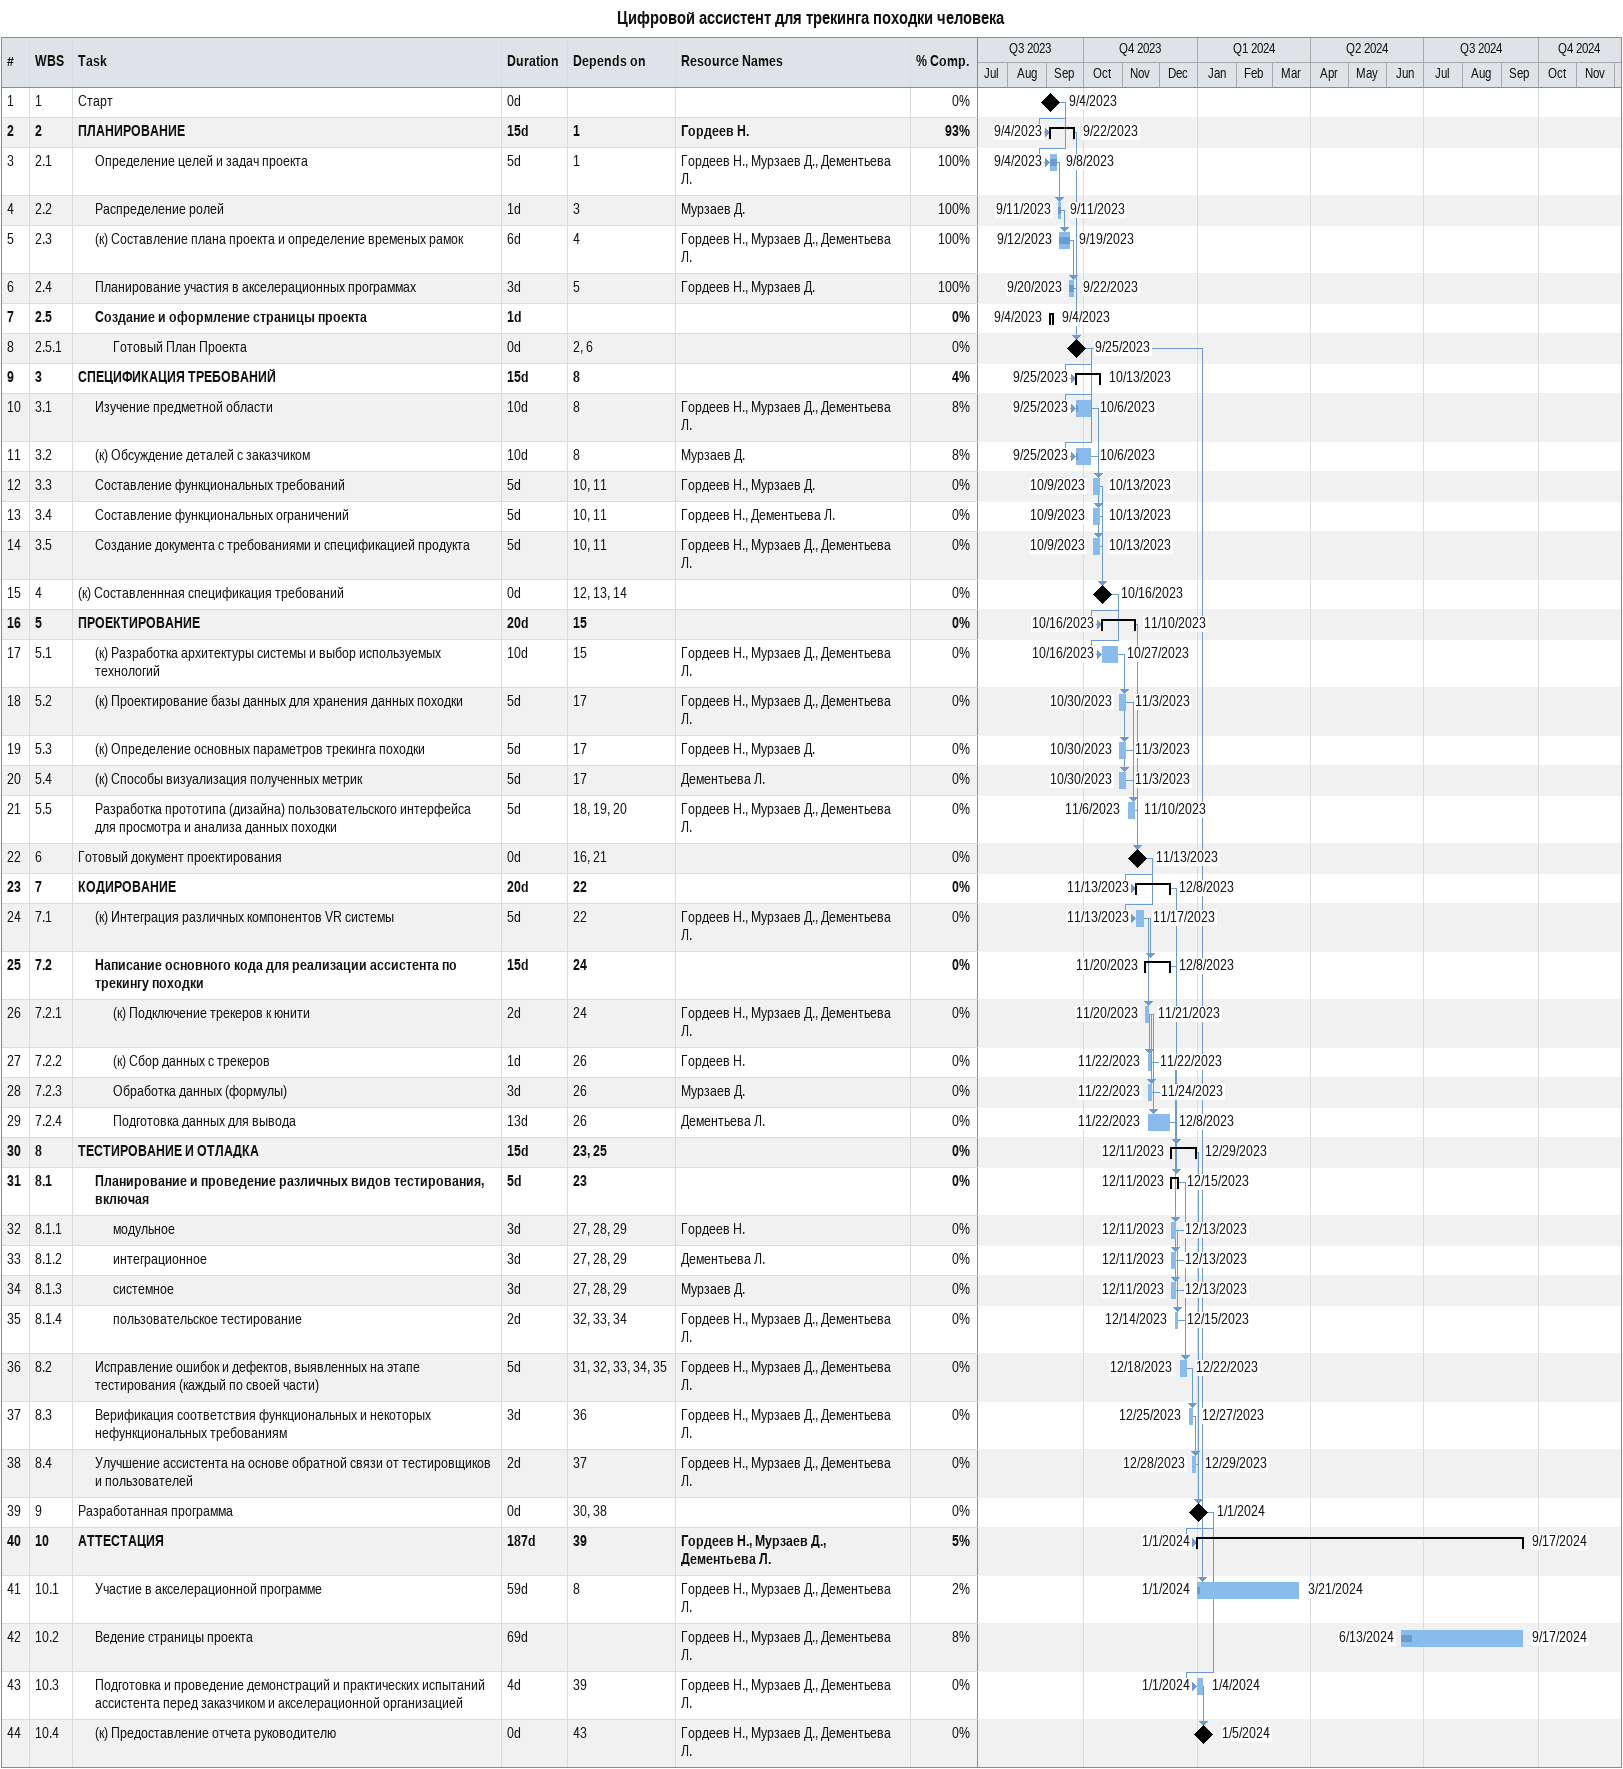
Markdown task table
Цифровой ассистент для трекинга походки человека

| ID | WBS | Task | Duration | Start | Finish | Predecessors | Resources | % complete |
|---|---|---|---|---|---|---|---|---|
| 1 | 1 | Старт | 0d | 2023-09-04 | 2023-09-04 |  |  | 0 |
| 2 | 2 | **ПЛАНИРОВАНИЕ** | 15d | 2023-09-04 | 2023-09-22 | 1 | Гордеев Н. | 93 |
| 3 | 2.1 | Определение целей и задач проекта | 5d | 2023-09-04 | 2023-09-08 | 1 | Гордеев Н., Мурзаев Д., Дементьева Л. | 100 |
| 4 | 2.2 | Распределение ролей | 1d | 2023-09-11 | 2023-09-11 | 3 | Мурзаев Д. | 100 |
| 5 | 2.3 | (к) Составление плана проекта и определение временых рамок | 6d | 2023-09-12 | 2023-09-19 | 4 | Гордеев Н., Мурзаев Д., Дементьева Л. | 100 |
| 6 | 2.4 | Планирование участия в акселерационных программах | 3d | 2023-09-20 | 2023-09-22 | 5 | Гордеев Н., Мурзаев Д. | 100 |
| 7 | 2.5 | **Создание и оформление страницы проекта** | 1d | 2023-09-04 | 2023-09-04 |  |  | 0 |
| 8 | 2.5.1 | Готовый План Проекта | 0d | 2023-09-25 | 2023-09-25 | 2, 6 |  | 0 |
| 9 | 3 | **СПЕЦИФИКАЦИЯ ТРЕБОВАНИЙ** | 15d | 2023-09-25 | 2023-10-13 | 8 |  | 4 |
| 10 | 3.1 | Изучение предметной области | 10d | 2023-09-25 | 2023-10-06 | 8 | Гордеев Н., Мурзаев Д., Дементьева Л. | 8 |
| 11 | 3.2 | (к) Обсуждение деталей с заказчиком | 10d | 2023-09-25 | 2023-10-06 | 8 | Мурзаев Д. | 8 |
| 12 | 3.3 | Составление функциональных требований | 5d | 2023-10-09 | 2023-10-13 | 10, 11 | Гордеев Н., Мурзаев Д. | 0 |
| 13 | 3.4 | Составление функциональных ограничений | 5d | 2023-10-09 | 2023-10-13 | 10, 11 | Гордеев Н., Дементьева Л. | 0 |
| 14 | 3.5 | Создание документа с требованиями и спецификацией продукта | 5d | 2023-10-09 | 2023-10-13 | 10, 11 | Гордеев Н., Мурзаев Д., Дементьева Л. | 0 |
| 15 | 4 | (к) Составленнная спецификация требований | 0d | 2023-10-16 | 2023-10-16 | 12, 13, 14 |  | 0 |
| 16 | 5 | **ПРОЕКТИРОВАНИЕ** | 20d | 2023-10-16 | 2023-11-10 | 15 |  | 0 |
| 17 | 5.1 | (к) Разработка архитектуры системы и выбор используемых технологий | 10d | 2023-10-16 | 2023-10-27 | 15 | Гордеев Н., Мурзаев Д., Дементьева Л. | 0 |
| 18 | 5.2 | (к) Проектирование базы данных для хранения данных походки | 5d | 2023-10-30 | 2023-11-03 | 17 | Гордеев Н., Мурзаев Д., Дементьева Л. | 0 |
| 19 | 5.3 | (к) Определение основных параметров трекинга походки | 5d | 2023-10-30 | 2023-11-03 | 17 | Гордеев Н., Мурзаев Д. | 0 |
| 20 | 5.4 | (к) Способы визуализация полученных метрик | 5d | 2023-10-30 | 2023-11-03 | 17 | Дементьева Л. | 0 |
| 21 | 5.5 | Разработка прототипа (дизайна) пользовательского интерфейса для просмотра и анализа данных походки | 5d | 2023-11-06 | 2023-11-10 | 18, 19, 20 | Гордеев Н., Мурзаев Д., Дементьева Л. | 0 |
| 22 | 6 | Готовый документ проектирования | 0d | 2023-11-13 | 2023-11-13 | 16, 21 |  | 0 |
| 23 | 7 | **КОДИРОВАНИЕ** | 20d | 2023-11-13 | 2023-12-08 | 22 |  | 0 |
| 24 | 7.1 | (к) Интеграция различных компонентов VR системы | 5d | 2023-11-13 | 2023-11-17 | 22 | Гордеев Н., Мурзаев Д., Дементьева Л. | 0 |
| 25 | 7.2 | **Написание основного кода для реализации ассистента по трекингу походки** | 15d | 2023-11-20 | 2023-12-08 | 24 |  | 0 |
| 26 | 7.2.1 | (к) Подключение трекеров к юнити | 2d | 2023-11-20 | 2023-11-21 | 24 | Гордеев Н., Мурзаев Д., Дементьева Л. | 0 |
| 27 | 7.2.2 | (к) Сбор данных с трекеров | 1d | 2023-11-22 | 2023-11-22 | 26 | Гордеев Н. | 0 |
| 28 | 7.2.3 | Обработка данных (формулы) | 3d | 2023-11-22 | 2023-11-24 | 26 | Мурзаев Д. | 0 |
| 29 | 7.2.4 | Подготовка данных для вывода | 13d | 2023-11-22 | 2023-12-08 | 26 | Дементьева Л. | 0 |
| 30 | 8 | **ТЕСТИРОВАНИЕ И ОТЛАДКА** | 15d | 2023-12-11 | 2023-12-29 | 23, 25 |  | 0 |
| 31 | 8.1 | **Планирование и проведение различных видов тестирования, включая** | 5d | 2023-12-11 | 2023-12-15 | 23 |  | 0 |
| 32 | 8.1.1 | модульное | 3d | 2023-12-11 | 2023-12-13 | 27, 28, 29 | Гордеев Н. | 0 |
| 33 | 8.1.2 | интеграционное | 3d | 2023-12-11 | 2023-12-13 | 27, 28, 29 | Дементьева Л. | 0 |
| 34 | 8.1.3 | системное | 3d | 2023-12-11 | 2023-12-13 | 27, 28, 29 | Мурзаев Д. | 0 |
| 35 | 8.1.4 | пользовательское тестирование | 2d | 2023-12-14 | 2023-12-15 | 32, 33, 34 | Гордеев Н., Мурзаев Д., Дементьева Л. | 0 |
| 36 | 8.2 | Исправление ошибок и дефектов, выявленных на этапе тестирования (каждый по своей части) | 5d | 2023-12-18 | 2023-12-22 | 31, 32, 33, 34, 35 | Гордеев Н., Мурзаев Д., Дементьева Л. | 0 |
| 37 | 8.3 | Верификация соответствия функциональных и некоторых нефункциональных требованиям | 3d | 2023-12-25 | 2023-12-27 | 36 | Гордеев Н., Мурзаев Д., Дементьева Л. | 0 |
| 38 | 8.4 | Улучшение ассистента на основе обратной связи от тестировщиков и пользователей | 2d | 2023-12-28 | 2023-12-29 | 37 | Гордеев Н., Мурзаев Д., Дементьева Л. | 0 |
| 39 | 9 | Разработанная программа | 0d | 2024-01-01 | 2024-01-01 | 30, 38 |  | 0 |
| 40 | 10 | **АТТЕСТАЦИЯ** | 187d | 2024-01-01 | 2024-09-17 | 39 | Гордеев Н., Мурзаев Д., Дементьева Л. | 5 |
| 41 | 10.1 | Участие в акселерационной программе | 59d | 2024-01-01 | 2024-03-21 | 8 | Гордеев Н., Мурзаев Д., Дементьева Л. | 2 |
| 42 | 10.2 | Ведение страницы проекта | 69d | 2024-06-13 | 2024-09-17 |  | Гордеев Н., Мурзаев Д., Дементьева Л. | 8 |
| 43 | 10.3 | Подготовка и проведение демонстраций и практических испытаний ассистента перед заказчиком и акселерационной организацией | 4d | 2024-01-01 | 2024-01-04 | 39 | Гордеев Н., Мурзаев Д., Дементьева Л. | 0 |
| 44 | 10.4 | (к) Предоставление отчета руководителю | 0d | 2024-01-05 | 2024-01-05 | 43 | Гордеев Н., Мурзаев Д., Дементьева Л. | 0 |
